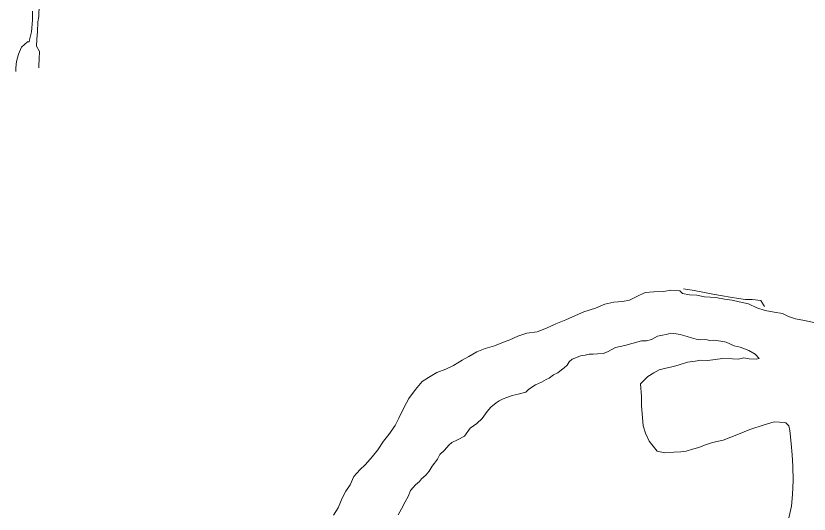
# Model space of a CAD drawing. Extents: x 683321 to 688873, y 7661944 to 7668387.
# Drawn here: x 686289.9 to 686730.8, y 7663959.9 to 7664236.9 of the extents above; entities that cross this region are included whole.
import ezdxf

# ---------------------------------------------------------------- set-up
doc = ezdxf.new("R2010")
doc.units = 0
doc.header["$MEASUREMENT"] = 0
doc.layers.add('01 CRESTA_Line', color=3, linetype='Continuous', lineweight=20)

msp = doc.modelspace()

# ---------------------------------------------------------------- linework, layer by layer
at = {"layer": '01 CRESTA_Line'}
for points in [[(686302.75, 7664243, 3929.83), (686302.62, 7664236.5, 3929.52), (686302, 7664233.5, 3929.37), (686301.81, 7664228, 3929.21), (686301.62, 7664224, 3929.16), (686301.31, 7664220, 3928.61), (686303.06, 7664217, 3929.35), (686302.88, 7664213, 3929.31), (686302.69, 7664209, 3929.03), (686302.69, 7664208, 3928.98)], [(686289.94, 7664206, 3931.19), (686289.88, 7664208, 3931.15), (686290.25, 7664211.5, 3931.24), (686291.31, 7664215.5, 3931.24), (686293, 7664219.5, 3931.31), (686296.25, 7664222.5, 3929.9), (686297.31, 7664222.5, 3929.98), (686297.5, 7664223.5, 3929.91), (686298.5, 7664228, 3930.06), (686299.06, 7664234.5, 3929.95), (686299.06, 7664239.5, 3929.93)], [(686466.5, 7663959.27, 3917.53), (686468.99, 7663963.41, 3917.77), (686471.29, 7663968.72, 3918.28), (686473.34, 7663972.67, 3918.39), (686475.69, 7663976.19, 3918.31), (686477.82, 7663980.9, 3918.98), (686481.03, 7663984.45, 3919), (686484.19, 7663987.53, 3919.61), (686487.91, 7663991.8, 3919.61), (686491.1, 7663995.7, 3919.9), (686494.19, 7664000.56, 3920.28), (686497.23, 7664004.18, 3920.8), (686500.69, 7664009.15, 3920.98), (686502.75, 7664013.3, 3921.24), (686505.71, 7664019.3, 3921.91), (686508.25, 7664024.13, 3922.23), (686512.1, 7664029.12, 3922.36), (686515.8, 7664033.6, 3922.76), (686519.28, 7664035.8, 3922.98), (686523.87, 7664038.56, 3923.34), (686528.86, 7664040.47, 3923.69), (686533.09, 7664042.59, 3924.37), (686537.94, 7664045.45, 3924.84), (686541.65, 7664047.62, 3925.16), (686546.2, 7664050.05, 3925.49), (686550.71, 7664051.91, 3925.56), (686555.97, 7664053.54, 3926.2), (686559.99, 7664055.14, 3926.78), (686564.51, 7664056.86, 3927.37), (686568.94, 7664058.77, 3927.81), (686573.92, 7664060.57, 3928.37), (686579.6, 7664061.28, 3928.69), (686584.87, 7664063.29, 3929.21), (686590.07, 7664065.7, 3929.9), (686595.66, 7664068, 3930.66), (686600.92, 7664070.28, 3931.31), (686605.59, 7664072.32, 3932.25), (686612.03, 7664074.41, 3933.18), (686617.31, 7664076.55, 3933.55), (686622.24, 7664077.79, 3934.51), (686627.05, 7664078.07, 3935.17), (686631.04, 7664078.81, 3935.81), (686635, 7664080.89, 3936.49), (686639.65, 7664083.14, 3936.98), (686644.53, 7664083.4, 3937.74), (686649.98, 7664083.62, 3938.22), (686653.94, 7664084.36, 3939.25), (686658.96, 7664084.1, 3939.85), (686660.42, 7664082.64, 3939.27), (686664.3, 7664081.83, 3939.41), (686668.35, 7664081.54, 3940.04), (686672.69, 7664080.71, 3940.47), (686678.97, 7664080.36, 3940.82), (686683.81, 7664079.39, 3941.15), (686688.02, 7664078.77, 3941.59), (686691.85, 7664077.99, 3941.94), (686697.07, 7664076.72, 3942.63), (686701.76, 7664074.49, 3942.88), (686706.4, 7664073.1, 3943.39), (686711.36, 7664072.24, 3943.9), (686716.04, 7664071.51, 3944.04), (686719.29, 7664069.68, 3944.66), (686723.22, 7664068.39, 3945.32), (686728.2, 7664067.46, 3945.88), (686733.51, 7664066.43, 3946.07)], [(686706.05, 7664075.41, 3943.14), (686704.02, 7664078.7, 3943.25), (686699.22, 7664079.16, 3942.97), (686695.47, 7664079.25, 3942.25), (686691.49, 7664079.71, 3941.82), (686686.85, 7664080.58, 3941.42), (686682.73, 7664081.33, 3941.01), (686677.21, 7664082.23, 3940.62), (686671.83, 7664083.36, 3940.49), (686666.99, 7664084.13, 3939.89), (686660.97, 7664085.09, 3939.22)], [(686719.6, 7663957.91, 3942.98), (686720.97, 7663964.31, 3943.58), (686721.58, 7663970.85, 3943.96), (686721.95, 7663978.52, 3944.46), (686721.7, 7663986.59, 3944.65), (686721.44, 7663992.9, 3944.95), (686720.79, 7663999.26, 3945.02), (686720.04, 7664006.41, 3945.27), (686719.54, 7664008.93, 3945.24), (686717.89, 7664010.61, 3945.44), (686717.28, 7664010.89, 3945.46), (686711.39, 7664011.31, 3945.46), (686705.78, 7664009.6, 3945.28), (686697.89, 7664006.87, 3945.27), (686691.62, 7664004.4, 3945.41), (686683.07, 7664000.96, 3945.79), (686677.07, 7663999.82, 3945.96), (686672.63, 7663998.3, 3946.27), (686669.61, 7663996.94, 3945.68), (686665.95, 7663996.06, 3945.98), (686662.39, 7663994.83, 3945.97), (686659.6, 7663994.5, 3945.98), (686655.58, 7663994.39, 3946.1), (686650.7, 7663994, 3947.56), (686646.38, 7663994.96, 3947.23), (686641.87, 7664000.56, 3947.33), (686639.84, 7664004.89, 3947.41), (686638.64, 7664008.92, 3947.17), (686637.57, 7664020.36, 3947.76), (686637.62, 7664025.21, 3947.39), (686637.18, 7664032.41, 3948.58), (686641.17, 7664036.41, 3946.81), (686644.45, 7664038.46, 3946.87), (686647.44, 7664040.14, 3946.88), (686651.16, 7664041.02, 3946.89), (686655.46, 7664042.06, 3946.86), (686658.65, 7664042.97, 3946.79), (686663.14, 7664044.41, 3946.37), (686667.48, 7664044.92, 3946.18), (686670.57, 7664045.52, 3946.01), (686674.45, 7664045.27, 3945.97), (686678.51, 7664045.91, 3946.03), (686682.73, 7664046.37, 3946.99), (686688.32, 7664046.26, 3946.34), (686691.52, 7664046.1, 3945.74), (686694.46, 7664046.71, 3945.27), (686697.49, 7664046.22, 3944.94), (686701.31, 7664046.12, 3944.92), (686702.97, 7664046.51, 3944.71), (686700.81, 7664048.9, 3943.62), (686697.33, 7664050.94, 3942.98), (686692.49, 7664052.74, 3942.11), (686689.19, 7664053.52, 3941.57), (686684.73, 7664055.54, 3941.13), (686681.72, 7664055.97, 3940.83), (686677.91, 7664056.65, 3939.94), (686675.56, 7664056.48, 3939.73), (686673.39, 7664056.97, 3939.42), (686670.65, 7664056.86, 3939.09), (686667.98, 7664057.11, 3938.82), (686665.49, 7664057.91, 3938.71), (686663.08, 7664058.59, 3938.51), (686659.17, 7664059.85, 3937.92), (686656.97, 7664060.16, 3937.56), (686654.03, 7664060.55, 3937.35), (686651.43, 7664059.84, 3936.99), (686649.26, 7664059.38, 3936.63), (686646.57, 7664058.77, 3936.36), (686643.21, 7664057.05, 3935.9), (686640.48, 7664056.33, 3935.61), (686637.69, 7664056.27, 3935.28), (686632.93, 7664054.96, 3934.64), (686628.47, 7664053.67, 3934.35), (686623.28, 7664052.49, 3933.52), (686618.74, 7664050.21, 3932.71), (686616.39, 7664049.23, 3932.43), (686613.17, 7664049.1, 3932.26), (686610.69, 7664048.89, 3931.79), (686608.6, 7664048.85, 3931.79), (686606.28, 7664048.34, 3931.74), (686603.79, 7664047.83, 3931.43), (686601.44, 7664046.96, 3931.17), (686599.05, 7664046.11, 3930.8), (686597.38, 7664044.65, 3930.48), (686596.3, 7664042.77, 3930.35), (686594.63, 7664041.15, 3929.97), (686593.21, 7664040.05, 3929.78), (686591.16, 7664038.51, 3929.67), (686588.75, 7664037.4, 3929.49), (686586.26, 7664035.55, 3928.85), (686584.6, 7664034.78, 3928.75), (686582.03, 7664033.28, 3928.28), (686578.8, 7664031.76, 3927.52), (686575, 7664029.44, 3927.29), (686573.35, 7664027.71, 3927.26), (686569.02, 7664026.61, 3926.92), (686565.75, 7664025.84, 3926.67), (686562.81, 7664024.78, 3926.08), (686560.7, 7664023.97, 3925.64), (686558.54, 7664022.97, 3925.36), (686556.78, 7664021.8, 3924.88), (686553.82, 7664019.42, 3924.62), (686551.8, 7664016.9, 3924.07), (686549.07, 7664013.06, 3924.22), (686546.05, 7664010.36, 3923.52), (686542.4, 7664007.71, 3922.52), (686539.27, 7664003.26, 3922.64), (686535.46, 7664001.18, 3923.3), (686532.15, 7663999.73, 3922.29), (686530.64, 7663998.16, 3921.93), (686528.22, 7663995.44, 3921.24), (686525.6, 7663993.03, 3920.66), (686524.22, 7663990.41, 3920.83), (686522.54, 7663988.29, 3920.68), (686521.22, 7663986.54, 3920.57), (686519.6, 7663983.79, 3920.3), (686517.76, 7663981.49, 3920.02), (686515.42, 7663979.46, 3919.96), (686514.17, 7663978.14, 3919.88), (686512.07, 7663976.24, 3919.8), (686510.67, 7663974.78, 3919.68), (686509.28, 7663973.08, 3919.55), (686507.88, 7663969.81, 3919.52), (686506.31, 7663966.7, 3919.4), (686504.31, 7663962.87, 3919.11), (686502.31, 7663959.49, 3918.73)]]:
    msp.add_polyline3d(points, dxfattribs=at)

doc.saveas('drawing.dxf')
